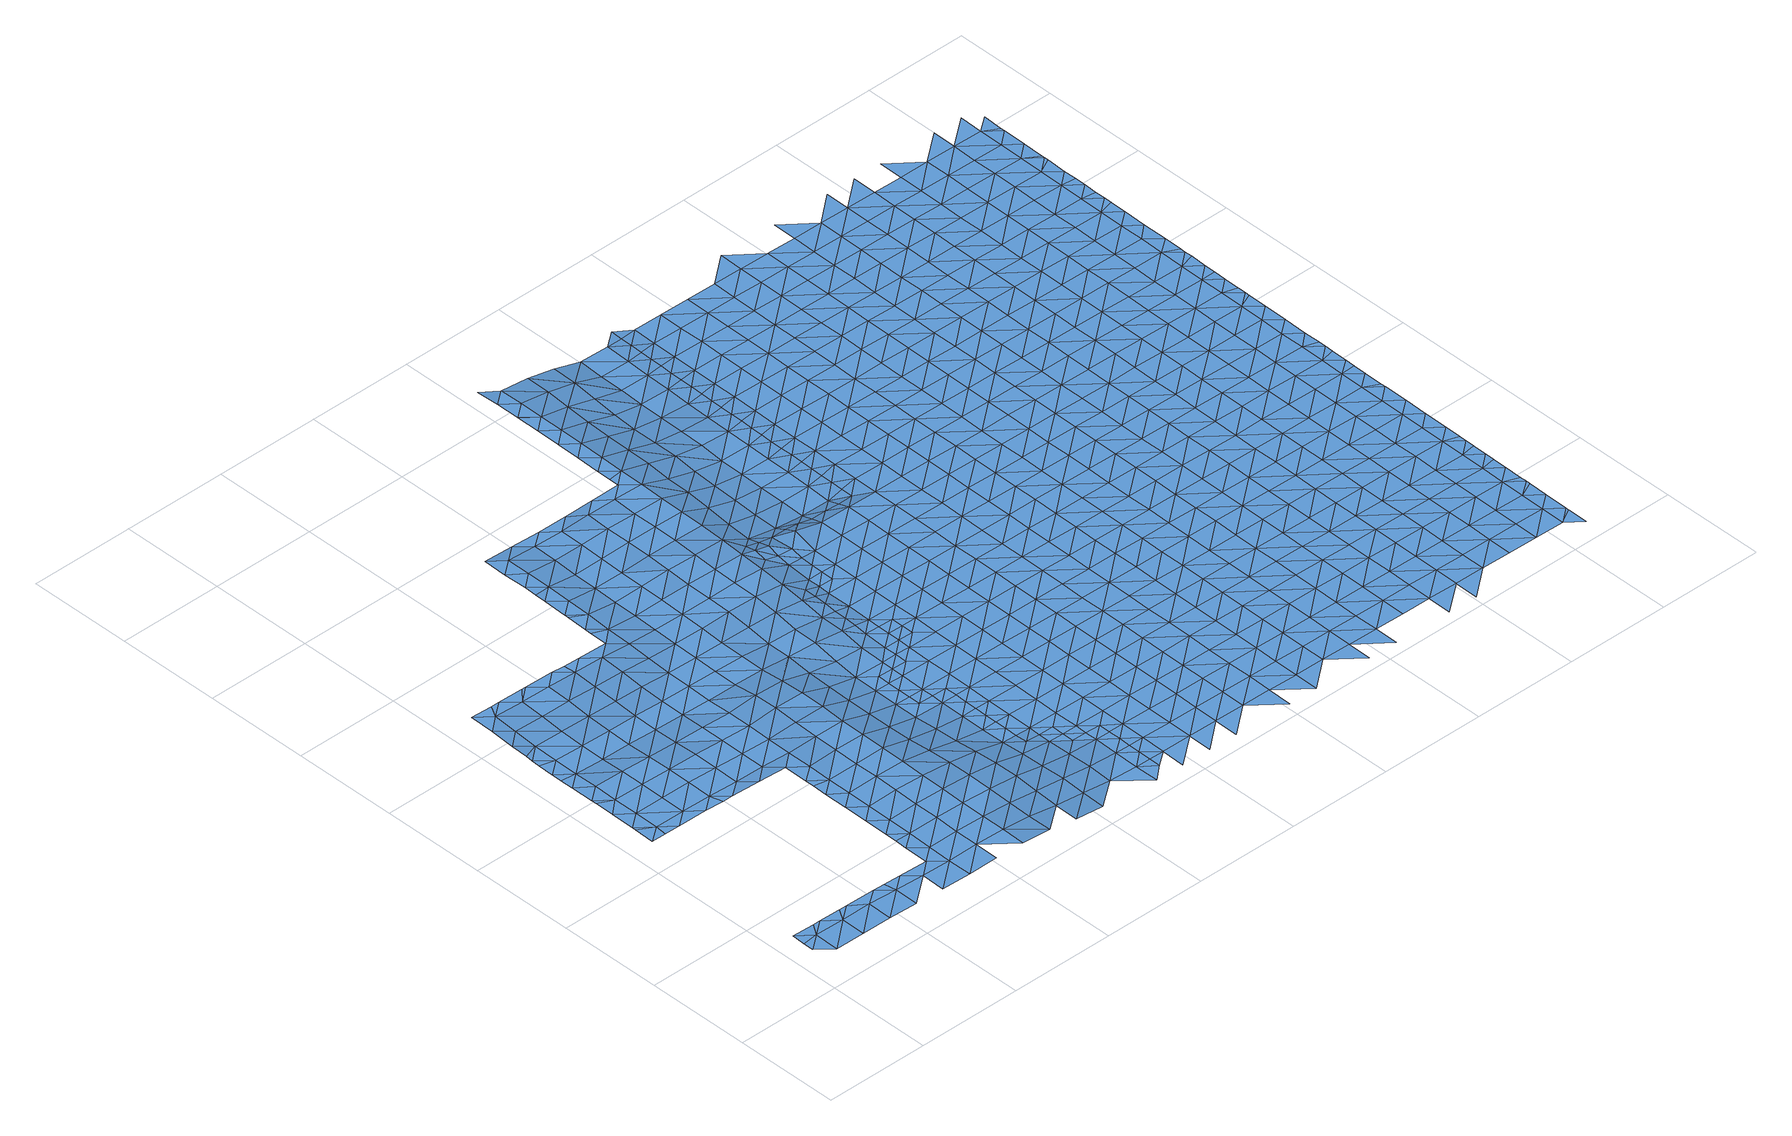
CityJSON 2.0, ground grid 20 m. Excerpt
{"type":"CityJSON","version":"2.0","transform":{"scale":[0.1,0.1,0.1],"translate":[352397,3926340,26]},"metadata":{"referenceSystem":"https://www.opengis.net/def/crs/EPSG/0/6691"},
"CityObjects":{
"waterbody1":{"type":"WaterBody","attributes":{"name":"8","class":"1140","function":"1","WaterBodyRiverFloodingRiskAttribute.description":"4","WaterBodyRiverFloodingRiskAttribute.rankOrg":"1","WaterBodyRiverFloodingRiskAttribute.adminType":"2","WaterBodyRiverFloodingRiskAttribute.scale":"L1"},"geometry":[{"type":"MultiSurface","lod":"1","boundaries":[[[0,1,2]],[[3,0,2]],[[1,0,4]],[[0,5,4]],[[5,0,6]],[[0,3,7]],[[0,7,6]],[[3,8,7]],[[6,7,9]],[[10,9,7]],[[7,8,11]],[[7,11,10]],[[8,12,11]],[[13,14,15]],[[14,13,16]],[[15,17,13]],[[11,18,10]],[[19,16,13]],[[20,16,19]],[[21,13,17]],[[22,23,24]],[[23,20,19]],[[22,20,23]],[[25,19,13]],[[11,12,26]],[[23,27,24]],[[11,26,18]],[[28,24,27]],[[12,29,26]],[[13,21,25]],[[30,31,28]],[[25,32,19]],[[31,30,33]],[[28,27,30]],[[18,26,34]],[[35,36,33]],[[30,35,33]],[[21,37,25]],[[23,19,38]],[[23,39,27]],[[35,40,36]],[[38,19,32]],[[40,41,42]],[[35,41,40]],[[42,41,43]],[[34,26,44]],[[39,23,38]],[[30,27,39]],[[26,29,45]],[[46,35,30]],[[47,25,37]],[[25,48,32]],[[26,45,44]],[[49,43,50]],[[47,48,25]],[[43,41,50]],[[51,46,30]],[[51,30,39]],[[52,47,37]],[[32,53,38]],[[49,54,55]],[[54,49,50]],[[41,35,46]],[[56,50,41]],[[38,57,39]],[[54,58,55]],[[46,56,41]],[[59,44,45]],[[53,57,38]],[[60,47,52]],[[61,62,45]],[[32,48,53]],[[51,39,57]],[[60,63,47]],[[54,50,64]],[[64,50,56]],[[47,65,48]],[[57,66,51]],[[58,54,67]],[[68,67,54]],[[51,69,46]],[[45,62,59]],[[61,70,62]],[[66,69,51]],[[71,56,46]],[[68,54,64]],[[62,72,59]],[[53,48,65]],[[69,71,46]],[[71,64,56]],[[47,63,65]],[[60,73,63]],[[74,59,72]],[[68,75,67]],[[74,76,77]],[[72,76,74]],[[70,78,62]],[[79,68,64]],[[77,76,80]],[[53,65,81]],[[57,53,82]],[[76,83,80]],[[82,84,57]],[[80,83,85]],[[86,65,63]],[[53,81,82]],[[79,64,71]],[[87,63,73]],[[66,57,84]],[[66,88,69]],[[79,89,68]],[[75,68,90]],[[70,91,78]],[[87,86,63]],[[84,88,66]],[[72,62,92]],[[93,81,65]],[[69,88,71]],[[94,85,83]],[[95,85,94]],[[90,68,89]],[[92,62,78]],[[86,93,65]],[[93,82,81]],[[76,72,96]],[[97,79,71]],[[73,98,87]],[[99,95,94]],[[100,95,99]],[[72,92,96]],[[101,94,83]],[[100,102,103]],[[83,76,104]],[[103,102,105]],[[106,89,79]],[[102,100,99]],[[71,88,107]],[[104,76,96]],[[104,101,83]],[[90,89,108]],[[109,98,105]],[[110,111,82]],[[98,112,87]],[[97,71,107]],[[97,106,79]],[[94,113,99]],[[87,114,86]],[[109,105,102]],[[82,93,110]],[[84,82,111]],[[101,113,94]],[[111,115,84]],[[78,116,117]],[[92,78,118]],[[92,119,96]],[[99,120,102]],[[86,121,93]],[[108,89,106]],[[88,84,115]],[[118,78,117]],[[98,109,112]],[[114,87,112]],[[121,110,93]],[[115,122,88]],[[96,123,104]],[[124,97,107]],[[107,88,122]],[[125,108,106]],[[120,126,102]],[[116,127,117]],[[92,118,119]],[[121,86,114]],[[99,113,120]],[[104,128,101]],[[109,102,126]],[[123,96,119]],[[123,128,104]],[[128,113,101]],[[129,114,112]],[[111,110,130]],[[124,131,97]],[[125,106,132]],[[107,122,124]],[[112,109,129]],[[110,121,130]],[[106,97,131]],[[129,109,126]],[[117,127,133]],[[118,117,134]],[[118,135,119]],[[128,136,113]],[[113,137,120]],[[138,122,115]],[[111,130,139]],[[132,106,131]],[[115,111,140]],[[134,117,133]],[[138,124,122]],[[141,114,129]],[[119,142,123]],[[111,139,140]],[[120,143,126]],[[121,114,144]],[[121,145,130]],[[137,113,136]],[[146,133,127]],[[118,134,135]],[[144,114,141]],[[144,145,121]],[[123,147,128]],[[130,145,139]],[[115,140,138]],[[124,148,131]],[[142,147,123]],[[132,131,149]],[[150,141,129]],[[119,135,142]],[[128,147,136]],[[120,137,143]],[[129,126,150]],[[151,149,131]],[[124,138,148]],[[150,126,143]],[[140,139,152]],[[134,133,153]],[[134,154,135]],[[141,155,144]],[[147,156,136]],[[150,155,141]],[[139,145,152]],[[153,133,146]],[[131,148,151]],[[156,157,136]],[[135,158,142]],[[137,136,157]],[[137,159,143]],[[144,160,145]],[[140,152,161]],[[138,140,162]],[[163,164,165]],[[163,149,164]],[[134,153,154]],[[149,151,164]],[[162,140,161]],[[166,167,146]],[[162,168,138]],[[168,151,148]],[[142,169,147]],[[144,155,170]],[[145,171,152]],[[148,138,168]],[[158,135,154]],[[158,169,142]],[[169,156,147]],[[172,173,174]],[[172,165,173]],[[137,157,159]],[[165,164,173]],[[144,170,160]],[[152,171,161]],[[150,143,175]],[[150,176,155]],[[168,177,151]],[[166,178,167]],[[179,174,173]],[[175,176,150]],[[171,145,160]],[[180,174,179]],[[143,159,175]],[[153,146,181]],[[153,182,154]],[[164,151,177]],[[156,183,157]],[[161,184,162]],[[181,146,167]],[[181,182,153]],[[185,186,187]],[[186,180,179]],[[185,180,186]],[[188,156,169]],[[154,189,158]],[[184,161,171]],[[170,155,190]],[[182,189,154]],[[164,177,191]],[[187,192,193]],[[173,164,194]],[[195,167,178]],[[190,155,176]],[[156,188,183]],[[187,186,192]],[[194,164,191]],[[158,196,169]],[[197,171,160]],[[198,186,179]],[[199,162,184]],[[159,157,200]],[[160,170,201]],[[202,203,193]],[[168,162,204]],[[168,205,177]],[[189,196,158]],[[179,173,198]],[[201,170,190]],[[169,196,188]],[[157,183,200]],[[204,162,199]],[[167,206,181]],[[193,192,202]],[[198,173,194]],[[207,184,171]],[[175,159,208]],[[177,205,191]],[[198,209,186]],[[186,210,192]],[[197,160,201]],[[202,211,203]],[[212,183,188]],[[207,199,184]],[[159,200,208]],[[205,168,204]],[[181,213,182]],[[214,190,176]],[[196,215,188]],[[209,210,186]],[[176,175,216]],[[217,194,191]],[[206,167,195]],[[192,210,202]],[[206,213,181]],[[215,212,188]],[[216,175,208]],[[207,171,197]],[[218,200,183]],[[182,219,189]],[[220,217,191]],[[220,191,205]],[[194,217,198]],[[207,221,199]],[[189,222,196]],[[213,219,182]],[[200,223,208]],[[214,176,216]],[[201,190,214]],[[224,197,201]],[[221,225,199]],[[202,226,211]],[[204,225,205]],[[227,228,196]],[[204,199,225]],[[196,228,215]],[[189,219,222]],[[229,230,208]],[[208,230,216]],[[198,231,209]],[[200,218,223]],[[196,222,227]],[[229,208,223]],[[202,210,226]],[[183,212,218]],[[232,233,195]],[[195,234,206]],[[228,235,215]],[[236,212,215]],[[201,214,224]],[[224,237,197]],[[197,238,207]],[[235,236,215]],[[205,239,220]],[[198,217,240]],[[241,242,216]],[[209,243,210]],[[241,216,230]],[[237,238,197]],[[206,244,213]],[[214,216,242]],[[245,222,219]],[[231,198,240]],[[231,243,209]],[[246,223,218]],[[247,205,225]],[[236,248,212]],[[213,249,219]],[[234,195,233]],[[210,243,226]],[[248,250,212]],[[212,250,218]],[[220,251,217]],[[211,226,252]],[[238,253,207]],[[254,245,219]],[[239,251,220]],[[255,225,221]],[[205,247,239]],[[214,256,224]],[[221,207,253]],[[213,244,249]],[[257,258,218]],[[219,249,254]],[[233,232,259]],[[254,260,245]],[[206,234,244]],[[218,250,257]],[[246,218,258]],[[256,237,224]],[[214,242,261]],[[262,234,233]],[[240,217,251]],[[263,262,233]],[[263,233,259]],[[252,226,264]],[[226,243,264]],[[242,265,261]],[[247,225,255]],[[266,249,244]],[[214,261,256]],[[267,244,234]],[[221,253,255]],[[268,239,247]],[[269,267,234]],[[256,270,237]],[[237,271,238]],[[272,243,231]],[[269,234,262]],[[240,251,273]],[[231,240,274]],[[264,275,252]],[[270,271,237]],[[265,276,261]],[[274,240,273]],[[274,272,231]],[[238,271,253]],[[277,247,255]],[[278,279,244]],[[243,272,264]],[[244,267,278]],[[266,244,279]],[[276,265,280]],[[276,281,261]],[[256,261,281]],[[247,277,268]],[[251,282,273]],[[251,239,282]],[[272,283,264]],[[270,256,284]],[[256,281,284]],[[239,268,282]],[[253,271,285]],[[255,253,286]],[[284,287,270]],[[275,264,283]],[[273,288,274]],[[287,289,270]],[[271,270,289]],[[290,291,281]],[[253,285,286]],[[292,268,277]],[[293,273,282]],[[277,255,294]],[[289,295,271]],[[284,281,291]],[[274,296,272]],[[295,297,271]],[[283,298,275]],[[294,255,286]],[[288,273,293]],[[285,271,297]],[[296,283,272]],[[299,282,268]],[[300,284,291]],[[301,286,285]],[[302,301,285]],[[290,303,291]],[[285,297,302]],[[296,274,288]],[[277,294,292]],[[303,304,291]],[[290,305,303]],[[300,291,304]],[[293,282,299]],[[268,292,299]],[[306,286,301]],[[286,307,294]],[[298,283,308]],[[309,292,294]],[[283,296,308]],[[310,311,293]],[[312,306,301]],[[307,309,294]],[[293,299,310]],[[288,293,311]],[[288,313,296]],[[308,314,298]],[[315,316,292]],[[307,286,306]],[[311,313,288]],[[292,309,315]],[[299,292,316]],[[296,313,308]],[[312,317,306]],[[318,309,307]],[[319,307,306]],[[313,320,308]],[[317,312,321]],[[317,319,306]],[[299,316,322]],[[323,318,307]],[[314,308,320]],[[310,299,324]],[[319,323,307]],[[310,325,311]],[[316,326,322]],[[324,299,322]],[[324,325,310]],[[323,327,318]],[[320,328,314]],[[311,329,313]],[[330,328,331]],[[330,314,328]],[[326,332,322]],[[313,329,320]],[[333,331,334]],[[331,328,334]],[[332,335,322]],[[311,325,329]],[[329,336,320]],[[337,333,334]],[[338,333,337]],[[339,335,332]],[[340,341,338]],[[337,340,338]],[[324,322,342]],[[324,343,325]],[[328,320,344]],[[328,345,334]],[[342,322,335]],[[344,320,336]],[[346,337,334]],[[340,347,341]],[[325,348,329]],[[349,347,350]],[[339,351,335]],[[349,341,347]],[[345,328,344]],[[324,342,343]],[[352,340,337]],[[329,353,336]],[[350,354,355]],[[350,347,354]],[[325,343,348]],[[334,345,346]],[[356,335,351]],[[357,347,340]],[[358,355,354]],[[359,355,358]],[[352,337,346]],[[352,357,340]],[[360,356,351]],[[329,348,353]],[[344,361,345]],[[342,335,362]],[[342,363,343]],[[344,336,361]],[[347,364,354]],[[362,335,356]],[[361,336,353]],[[365,346,345]],[[343,366,348]],[[354,364,358]],[[360,367,356]],[[363,366,343]],[[342,362,363]],[[368,345,361]],[[347,357,364]],[[348,369,353]],[[369,361,353]],[[352,346,365]],[[370,357,352]],[[345,368,365]],[[371,356,367]],[[372,358,364]],[[369,348,366]],[[362,373,363]],[[374,371,367]],[[362,356,373]],[[352,365,370]],[[373,356,371]],[[368,361,375]],[[363,376,366]],[[375,361,369]],[[377,357,370]],[[364,378,372]],[[375,379,368]],[[368,380,365]],[[364,357,378]],[[374,381,371]],[[379,380,368]],[[378,357,377]],[[363,373,376]],[[366,382,369]],[[383,384,371]],[[383,371,381]],[[373,371,384]],[[385,377,370]],[[386,366,376]],[[384,387,373]],[[370,365,385]],[[372,378,388]],[[387,389,373]],[[382,366,386]],[[382,390,369]],[[385,365,380]],[[376,373,389]],[[375,390,379]],[[375,369,390]],[[389,391,376]],[[391,392,376]],[[378,377,393]],[[386,376,392]],[[379,394,380]],[[393,377,385]],[[378,395,388]],[[396,397,386]],[[386,397,382]],[[386,392,396]],[[394,379,390]],[[378,393,398]],[[399,400,382]],[[399,382,397]],[[390,382,400]],[[401,380,394]],[[402,393,385]],[[378,398,395]],[[385,380,403]],[[404,405,390]],[[403,380,401]],[[403,402,385]],[[390,400,404]],[[394,390,405]],[[406,407,394]],[[406,394,405]],[[398,393,402]],[[401,394,407]],[[398,408,395]],[[409,410,401]],[[409,401,407]],[[403,401,410]],[[398,402,408]],[[410,411,403]],[[411,412,403]],[[402,403,412]],[[395,408,413]],[[412,414,402]],[[414,415,402]],[[408,402,415]],[[416,417,408]],[[416,408,415]],[[413,408,417]],[[418,419,413]],[[413,417,418]]]}]},
"waterbody2":{"type":"WaterBody","attributes":{"name":"8","class":"1140","function":"1","WaterBodyRiverFloodingRiskAttribute.description":"4","WaterBodyRiverFloodingRiskAttribute.rankOrg":"2","WaterBodyRiverFloodingRiskAttribute.adminType":"2","WaterBodyRiverFloodingRiskAttribute.scale":"L1"},"geometry":[{"type":"MultiSurface","lod":"1","boundaries":[[[227,420,228]],[[227,222,420]],[[229,421,230]],[[229,223,421]],[[222,245,420]],[[421,223,246]],[[420,422,228]],[[422,236,235]],[[235,228,422]],[[423,230,421]],[[241,230,423]],[[245,260,420]],[[246,258,421]],[[422,424,236]],[[242,241,265]],[[265,241,423]],[[248,424,250]],[[248,236,424]],[[249,266,254]],[[260,425,420]],[[420,426,422]],[[257,250,427]],[[260,254,428]],[[250,424,427]],[[258,257,427]],[[254,266,428]],[[429,430,421]],[[428,425,260]],[[431,262,263]],[[421,258,429]],[[422,426,424]],[[265,423,280]],[[263,259,431]],[[423,421,430]],[[266,279,428]],[[258,427,429]],[[420,425,426]],[[432,267,269]],[[424,433,427]],[[432,262,431]],[[269,262,432]],[[280,423,430]],[[434,435,431]],[[436,429,427]],[[437,428,279]],[[428,438,425]],[[278,267,439]],[[424,426,433]],[[267,432,439]],[[279,278,439]],[[440,280,430]],[[276,280,440]],[[431,435,432]],[[441,426,425]],[[442,427,433]],[[281,276,290]],[[437,279,439]],[[290,276,440]],[[429,443,430]],[[438,428,437]],[[436,427,442]],[[432,444,439]],[[445,433,426]],[[430,443,440]],[[300,446,284]],[[287,284,446]],[[441,425,438]],[[445,442,433]],[[444,432,435]],[[443,429,436]],[[289,287,446]],[[290,440,305]],[[439,447,437]],[[446,448,289]],[[449,305,440]],[[295,289,448]],[[445,426,441]],[[450,436,442]],[[451,439,444]],[[297,295,448]],[[300,304,446]],[[449,440,443]],[[312,301,302]],[[447,439,451]],[[438,437,447]],[[302,297,452]],[[297,448,452]],[[438,453,441]],[[450,442,445]],[[435,454,455]],[[435,456,444]],[[304,457,446]],[[458,443,436]],[[449,459,305]],[[312,302,452]],[[446,460,448]],[[303,305,459]],[[304,303,459]],[[453,438,447]],[[457,460,446]],[[461,445,441]],[[462,436,450]],[[444,463,451]],[[459,457,304]],[[453,464,441]],[[465,452,448]],[[443,466,449]],[[456,463,444]],[[435,455,456]],[[458,436,462]],[[318,315,309]],[[451,467,447]],[[449,466,459]],[[312,452,321]],[[445,468,450]],[[461,441,464]],[[465,448,460]],[[469,470,455]],[[443,458,466]],[[447,471,453]],[[315,318,472]],[[316,315,326]],[[321,452,465]],[[466,473,459]],[[459,474,457]],[[326,315,472]],[[467,451,463]],[[468,445,461]],[[455,475,456]],[[476,458,462]],[[318,327,472]],[[477,460,457]],[[462,450,478]],[[479,319,317]],[[470,475,455]],[[471,447,467]],[[479,321,465]],[[317,321,479]],[[472,332,326]],[[478,450,468]],[[327,332,472]],[[474,459,473]],[[474,477,457]],[[456,480,463]],[[464,453,481]],[[464,482,461]],[[483,465,460]],[[479,484,319]],[[481,453,471]],[[481,482,464]],[[323,319,484]],[[476,462,478]],[[476,485,458]],[[486,467,463]],[[327,323,484]],[[487,332,327]],[[484,487,327]],[[466,458,485]],[[465,488,479]],[[480,456,475]],[[480,486,463]],[[473,466,485]],[[489,471,467]],[[483,460,477]],[[483,488,465]],[[490,474,473]],[[468,461,491]],[[468,492,478]],[[479,493,484]],[[339,332,487]],[[491,492,468]],[[494,481,471]],[[461,482,491]],[[495,496,470]],[[470,497,475]],[[498,473,485]],[[499,477,474]],[[478,500,476]],[[496,497,470]],[[484,501,487]],[[489,467,486]],[[351,339,487]],[[502,480,475]],[[490,473,498]],[[503,482,481]],[[479,488,493]],[[476,504,485]],[[501,351,487]],[[477,505,483]],[[502,486,480]],[[494,471,489]],[[500,478,492]],[[499,474,490]],[[499,505,477]],[[501,484,493]],[[482,506,491]],[[485,507,498]],[[483,508,488]],[[503,481,494]],[[475,497,502]],[[504,476,500]],[[491,506,492]],[[498,509,490]],[[488,510,493]],[[360,351,501]],[[511,494,489]],[[496,512,497]],[[507,485,504]],[[482,503,506]],[[508,483,505]],[[492,513,500]],[[486,502,514]],[[489,486,511]],[[506,513,492]],[[490,515,499]],[[493,516,501]],[[367,360,501]],[[517,502,497]],[[486,514,511]],[[509,498,507]],[[496,518,512]],[[512,519,497]],[[510,488,508]],[[516,367,501]],[[519,517,497]],[[517,514,502]],[[503,494,520]],[[521,507,504]],[[520,494,511]],[[515,490,509]],[[505,499,515]],[[503,522,506]],[[523,500,513]],[[516,493,510]],[[520,522,503]],[[504,500,521]],[[521,500,523]],[[514,524,511]],[[508,505,525]],[[525,505,515]],[[526,510,508]],[[521,527,507]],[[374,367,516]],[[528,529,506]],[[530,519,512]],[[524,514,517]],[[509,507,527]],[[511,531,520]],[[528,506,522]],[[512,518,532]],[[526,516,510]],[[524,531,511]],[[509,533,515]],[[534,508,525]],[[513,506,529]],[[381,374,516]],[[523,513,529]],[[535,521,523]],[[526,508,534]],[[533,509,527]],[[520,536,522]],[[537,525,515]],[[538,381,516]],[[530,512,532]],[[530,539,519]],[[536,528,522]],[[540,520,531]],[[535,523,529]],[[517,519,539]],[[517,541,524]],[[542,515,533]],[[525,537,534]],[[538,516,526]],[[536,520,540]],[[527,521,543]],[[544,526,534]],[[543,521,535]],[[524,545,531]],[[515,542,537]],[[536,546,528]],[[538,547,381]],[[543,548,527]],[[537,544,534]],[[529,528,546]],[[383,381,547]],[[517,539,541]],[[548,549,527]],[[550,540,531]],[[384,383,547]],[[551,535,529]],[[552,538,526]],[[547,553,384]],[[533,527,549]],[[533,554,542]],[[544,552,526]],[[530,555,539]],[[387,384,553]],[[524,541,545]],[[554,537,542]],[[532,556,557]],[[558,529,546]],[[530,532,555]],[[389,387,553]],[[540,559,536]],[[535,560,543]],[[553,561,389]],[[555,532,557]],[[551,529,558]],[[391,389,561]],[[531,545,550]],[[392,391,561]],[[562,553,547]],[[533,549,554]],[[536,563,546]],[[564,544,537]],[[565,538,552]],[[543,566,548]],[[547,538,562]],[[396,567,397]],[[396,392,567]],[[540,550,559]],[[539,555,568]],[[535,551,560]],[[541,539,569]],[[392,561,567]],[[562,538,565]],[[548,570,549]],[[537,554,571]],[[569,539,568]],[[545,541,569]],[[572,550,545]],[[573,397,567]],[[399,397,573]],[[536,559,563]],[[564,537,571]],[[543,560,566]],[[569,572,545]],[[400,399,573]],[[561,553,574]],[[558,546,575]],[[574,553,562]],[[549,576,554]],[[577,567,561]],[[555,557,578]],[[552,544,579]],[[574,580,561]],[[555,581,568]],[[570,576,549]],[[550,582,559]],[[404,400,583]],[[557,584,578]],[[546,563,575]],[[548,566,570]],[[572,582,550]],[[400,573,583]],[[405,404,583]],[[544,564,579]],[[551,558,585]],[[551,586,560]],[[554,587,571]],[[565,552,588]],[[581,555,578]],[[585,558,575]],[[589,405,583]],[[406,405,589]],[[581,590,568]],[[588,591,565]],[[407,406,589]],[[577,592,567]],[[552,579,588]],[[561,580,577]],[[562,565,591]],[[563,559,593]],[[573,567,592]],[[586,551,585]],[[566,560,586]],[[594,570,566]],[[593,559,582]],[[595,407,589]],[[409,407,595]],[[569,568,596]],[[554,576,587]],[[410,409,595]],[[564,571,597]],[[564,598,579]],[[596,568,590]],[[572,569,596]],[[595,599,410]],[[574,562,600]],[[574,601,580]],[[602,603,563]],[[603,585,575]],[[583,573,604]],[[583,605,589]],[[602,563,593]],[[597,571,587]],[[411,410,599]],[[600,562,591]],[[606,576,570]],[[575,563,603]],[[604,573,592]],[[412,411,599]],[[607,588,579]],[[566,586,594]],[[608,595,589]],[[582,572,609]],[[599,610,412]],[[580,611,577]],[[581,612,590]],[[581,578,612]],[[598,564,597]],[[414,412,610]],[[572,596,609]],[[609,613,582]],[[601,574,600]],[[601,611,580]],[[603,614,585]],[[605,583,604]],[[415,414,610]],[[570,594,615]],[[612,578,616]],[[617,592,577]],[[618,599,595]],[[613,619,582]],[[619,602,593]],[[586,585,614]],[[587,576,606]],[[620,597,587]],[[612,621,590]],[[607,579,598]],[[622,415,610]],[[607,623,588]],[[416,415,622]],[[570,615,606]],[[593,582,619]],[[608,589,605]],[[417,416,622]],[[606,620,587]],[[621,624,590]],[[591,588,623]],[[591,625,600]],[[594,586,626]],[[627,419,418]],[[628,603,602]],[[626,586,614]],[[596,590,624]],[[594,629,615]],[[418,417,627]],[[617,577,611]],[[626,629,594]],[[417,622,627]],[[618,595,608]],[[600,625,601]],[[597,630,598]],[[631,622,610]],[[632,628,602]],[[604,592,633]],[[609,634,613]],[[610,599,635]],[[632,602,619]],[[636,630,597]],[[630,607,598]],[[609,596,634]],[[637,611,601]],[[636,597,620]],[[633,638,604]],[[591,623,625]],[[629,639,615]],[[635,599,618]],[[612,616,640]],[[641,621,612]],[[592,617,633]],[[625,637,601]],[[642,627,622]],[[628,643,603]],[[605,604,638]],[[596,624,634]],[[605,644,608]],[[606,615,639]],[[645,626,614]],[[634,646,613]],[[647,620,606]],[[614,603,643]],[[638,644,605]],[[644,618,608]],[[631,610,635]],[[619,613,646]],[[637,648,611]],[[641,612,640]],[[649,624,621]],[[650,647,606]],[[651,632,619]],[[641,652,621]],[[623,607,653]],[[650,606,639]],[[646,654,619]],[[653,607,630]],[[626,655,629]],[[642,622,631]],[[620,656,636]],[[617,611,657]],[[645,614,643]],[[645,655,626]],[[624,649,634]],[[625,623,658]],[[632,659,628]],[[633,617,657]],[[629,660,639]],[[635,618,661]],[[625,662,637]],[[611,648,657]],[[636,663,630]],[[649,621,652]],[[633,664,638]],[[623,653,658]],[[665,631,635]],[[659,643,628]],[[655,660,629]],[[634,666,646]],[[618,644,661]],[[619,654,651]],[[640,667,668]],[[656,620,647]],[[640,669,641]],[[663,653,630]],[[670,648,637]],[[671,644,638]],[[662,625,658]],[[639,672,650]],[[659,632,651]],[[633,657,664]],[[664,671,638]],[[666,634,649]],[[660,672,639]],[[646,673,654]],[[635,661,674]],[[663,636,656]],[[675,647,650]],[[670,637,662]],[[665,635,674]],[[669,640,668]],[[642,631,665]],[[652,641,669]],[[676,661,644]],[[645,643,677]],[[673,646,666]],[[672,675,650]],[[678,651,654]],[[665,679,642]],[[677,643,659]],[[669,680,652]],[[657,648,681]],[[682,656,647]],[[677,683,645]],[[645,684,655]],[[685,676,644]],[[676,674,661]],[[686,664,657]],[[680,687,652]],[[653,663,688]],[[685,644,671]],[[658,653,689]],[[658,690,662]],[[691,678,654]],[[648,670,681]],[[683,684,645]],[[692,666,649]],[[684,660,655]],[[651,678,659]],[[649,652,687]],[[689,653,688]],[[689,690,658]],[[654,673,691]],[[693,686,657]],[[693,657,681]],[[687,692,649]],[[662,694,670]],[[664,695,671]],[[666,692,673]],[[668,696,697]],[[682,647,675]],[[682,698,656]],[[660,699,672]],[[659,700,677]],[[695,685,671]],[[684,699,660]],[[665,674,701]],[[669,668,697]],[[663,656,698]],[[663,702,688]],[[670,703,681]],[[665,704,679]],[[669,705,680]],[[674,676,701]],[[706,675,672]],[[707,659,678]],[[698,702,663]],[[708,683,677]],[[702,689,688]],[[692,709,673]],[[673,710,691]],[[695,664,686]],[[662,690,694]],[[699,706,672]],[[709,710,673]],[[681,711,693]],[[700,708,677]],[[712,687,680]],[[695,713,685]],[[714,678,691]],[[665,701,704]],[[715,682,675]],[[669,697,705]],[[704,716,679]],[[659,707,700]],[[717,684,683]],[[676,685,713]],[[670,694,703]],[[712,692,687]],[[689,718,690]],[[719,701,676]],[[710,714,691]],[[720,680,705]],[[678,714,707]],[[721,699,684]],[[715,675,706]],[[711,681,703]],[[722,689,702]],[[723,719,676]],[[715,724,682]],[[725,709,692]],[[690,726,694]],[[727,704,701]],[[728,705,697]],[[686,693,729]],[[680,720,712]],[[717,683,708]],[[717,721,684]],[[676,713,723]],[[698,682,724]],[[718,689,722]],[[726,703,694]],[[729,693,711]],[[699,730,706]],[[700,707,731]],[[705,728,720]],[[695,686,732]],[[733,734,698]],[[735,708,700]],[[734,722,702]],[[692,712,725]],[[707,714,731]],[[690,718,726]],[[727,701,719]],[[706,736,715]],[[728,697,737]],[[727,738,704]],[[698,724,733]],[[686,729,732]],[[702,698,734]],[[713,739,723]],[[740,735,700]],[[741,712,720]],[[735,717,708]],[[713,695,739]],[[742,709,725]],[[730,736,706]],[[710,743,714]],[[716,704,738]],[[740,700,731]],[[744,718,722]],[[699,721,730]],[[710,709,743]],[[745,729,711]],[[746,703,726]],[[715,747,724]],[[738,748,716]],[[695,732,739]],[[734,744,722]],[[711,703,745]],[[712,741,725]],[[709,742,743]],[[736,747,715]],[[720,728,749]],[[717,750,721]],[[719,723,751]],[[703,746,745]],[[724,752,733]],[[753,742,725]],[[751,723,739]],[[731,714,754]],[[737,755,728]],[[720,749,741]],[[756,730,721]],[[754,714,743]],[[719,757,727]],[[752,734,733]],[[750,717,735]],[[741,753,725]],[[732,729,758]],[[759,718,744]],[[760,746,726]],[[732,761,739]],[[726,718,762]],[[727,757,738]],[[728,763,749]],[[729,745,758]],[[719,751,764]],[[765,736,730]],[[766,731,754]],[[752,724,747]],[[756,721,750]],[[762,718,759]],[[740,731,767]],[[740,768,735]],[[769,744,734]],[[756,765,730]],[[757,719,764]],[[770,745,746]],[[771,748,738]],[[767,731,766]],[[732,758,761]],[[768,750,735]],[[743,772,754]],[[773,747,736]],[[728,755,763]],[[757,771,738]],[[763,774,749]],[[775,769,734]],[[742,753,776]],[[743,742,772]],[[760,726,762]],[[760,770,746]],[[775,734,752]],[[751,739,777]],[[778,759,744]],[[765,773,736]],[[774,779,749]],[[779,753,741]],[[772,742,776]],[[780,764,751]],[[768,740,767]],[[739,761,777]],[[741,749,779]],[[758,745,770]],[[747,781,752]],[[782,751,777]],[[759,783,762]],[[766,754,784]],[[785,750,768]],[[778,744,769]],[[778,783,759]],[[754,772,784]],[[781,747,773]],[[766,786,767]],[[787,775,752]],[[756,750,788]],[[757,764,780]],[[776,753,789]],[[751,782,780]],[[763,790,774]],[[758,770,791]],[[761,758,792]],[[793,766,784]],[[763,755,790]],[[753,779,789]],[[750,785,788]],[[776,794,772]],[[760,762,783]],[[795,773,765]],[[796,752,781]],[[797,769,775]],[[765,756,798]],[[790,755,799]],[[771,757,800]],[[758,791,792]],[[800,757,780]],[[760,801,770]],[[768,767,786]],[[802,785,768]],[[777,761,803]],[[804,776,789]],[[772,794,784]],[[800,805,771]],[[766,793,786]],[[790,806,774]],[[787,752,796]],[[797,778,769]],[[756,788,798]],[[807,781,773]],[[803,761,792]],[[808,760,783]],[[809,789,779]],[[794,776,804]],[[810,793,784]],[[782,777,811]],[[795,765,798]],[[795,807,773]],[[802,768,786]],[[779,774,809]],[[812,788,785]],[[794,810,784]],[[801,760,808]],[[791,770,801]],[[775,787,797]],[[802,813,785]],[[799,814,790]],[[811,815,782]],[[816,783,778]],[[781,817,796]],[[818,799,819]],[[809,774,806]],[[777,803,811]],[[797,820,778]],[[821,800,780]],[[801,822,791]],[[813,812,785]],[[780,782,815]],[[799,818,814]],[[823,806,790]],[[820,816,778]],[[788,812,798]],[[810,824,793]],[[792,791,822]],[[825,808,783]],[[796,826,787]],[[804,789,827]],[[823,790,814]],[[828,794,804]],[[800,829,805]],[[817,781,807]],[[817,826,796]],[[826,797,787]],[[789,809,827]],[[798,830,795]],[[786,793,831]],[[803,792,832]],[[812,830,798]],[[806,833,809]],[[834,833,806]],[[834,806,823]],[[835,828,804]],[[828,810,794]],[[780,815,821]],[[792,822,832]],[[793,824,831]],[[804,827,835]],[[825,783,816]],[[802,786,836]],[[802,837,813]],[[838,839,803]],[[840,841,809]],[[839,815,811]],[[830,842,795]],[[809,841,827]],[[829,800,821]],[[795,843,807]],[[840,809,833]],[[844,805,829]],[[838,803,832]],[[797,845,820]],[[801,808,846]],[[836,786,831]],[[811,803,839]],[[842,843,795]],[[828,847,810]],[[846,808,825]],[[810,848,824]],[[841,849,827]],[[822,801,846]],[[807,843,817]],[[850,797,826]],[[813,851,812]],[[849,852,827]],[[853,832,822]],[[820,854,816]],[[835,827,852]],[[839,855,815]],[[824,848,831]],[[802,836,837]],[[854,825,816]],[[852,856,835]],[[857,853,822]],[[858,826,817]],[[853,838,832]],[[797,850,845]],[[812,859,830]],[[821,815,855]],[[857,822,846]],[[843,860,817]],[[835,861,828]],[[862,836,831]],[[851,813,837]],[[810,847,848]],[[835,856,861]],[[863,847,828]],[[820,845,854]],[[830,864,842]],[[865,828,861]],[[866,821,855]],[[825,867,846]],[[853,868,838]],[[838,869,839]],[[859,812,851]],[[859,864,830]],[[863,828,865]],[[864,843,842]],[[829,821,870]],[[862,831,848]],[[850,826,858]],[[871,837,836]],[[872,867,825]],[[817,860,858]],[[868,869,838]],[[850,873,845]],[[872,825,854]],[[870,821,866]],[[846,867,857]],[[847,874,848]],[[874,847,863]],[[871,851,837]],[[839,875,855]],[[876,836,862]],[[864,877,843]],[[878,829,870]],[[843,879,860]],[[857,880,853]],[[850,858,873]],[[848,881,862]],[[845,882,854]],[[883,866,855]],[[867,880,857]],[[871,836,876]],[[877,879,843]],[[848,874,881]],[[851,884,859]],[[885,868,853]],[[886,845,873]],[[875,839,869]],[[887,872,854]],[[881,888,862]],[[860,889,858]],[[862,888,876]],[[866,883,870]],[[882,845,886]],[[858,889,873]],[[890,869,868]],[[851,871,884]],[[884,891,859]],[[883,855,875]],[[859,892,864]],[[885,853,880]],[[893,894,876]],[[893,876,888]],[[872,895,867]],[[883,896,870]],[[889,860,879]],[[871,876,894]],[[887,854,882]],[[887,895,872]],[[897,877,864]],[[898,875,869]],[[896,899,870]],[[900,880,867]],[[890,868,885]],[[901,871,894]],[[892,859,891]],[[886,873,902]],[[884,871,903]],[[904,879,877]],[[871,901,903]],[[905,885,880]],[[873,889,902]],[[898,869,890]],[[884,906,891]],[[907,906,884]],[[907,884,903]],[[898,908,875]],[[897,864,892]],[[882,886,909]],[[879,904,889]],[[883,875,908]],[[906,910,891]],[[867,895,900]],[[911,890,885]],[[886,902,909]],[[883,912,896]],[[904,877,897]],[[887,882,913]],[[892,891,914]],[[905,880,900]],[[905,911,885]],[[891,910,914]],[[913,882,909]],[[889,915,902]],[[883,908,912]],[[916,892,914]],[[895,887,917]],[[897,892,916]],[[918,900,895]],[[919,889,904]],[[920,909,902]],[[921,908,898]],[[917,887,913]],[[922,904,897]],[[923,896,912]],[[898,890,921]],[[915,920,902]],[[889,919,915]],[[897,916,922]],[[900,924,905]],[[890,911,921]],[[895,917,918]],[[921,925,908]],[[904,926,919]],[[927,904,922]],[[920,928,909]],[[928,917,913]],[[929,911,905]],[[904,927,926]],[[913,909,928]],[[900,918,924]],[[924,929,905]],[[912,908,930]],[[919,931,915]],[[932,919,926]],[[931,919,932]],[[930,908,925]],[[933,921,911]],[[931,934,915]],[[929,935,911]],[[923,912,936]],[[915,937,920]],[[935,933,911]],[[936,912,930]],[[938,923,936]],[[915,934,937]],[[939,925,921]],[[917,928,940]],[[918,917,941]],[[942,928,920]],[[943,942,920]],[[941,917,940]],[[920,937,943]],[[924,944,929]],[[942,945,928]],[[924,918,944]],[[946,940,928]],[[945,946,928]],[[939,921,933]],[[930,925,939]],[[918,941,944]],[[947,935,929]],[[930,948,936]],[[949,940,946]],[[947,933,935]],[[950,948,930]],[[941,940,949]],[[950,930,939]],[[929,944,951]],[[941,952,944]],[[947,929,951]],[[953,939,933]],[[941,949,952]],[[952,954,944]],[[954,955,944]],[[956,936,948]],[[951,944,955]],[[953,933,947]],[[939,957,950]],[[951,958,947]],[[951,955,959]],[[957,939,953]],[[950,960,948]],[[951,959,958]],[[957,960,950]],[[947,958,961]],[[953,947,962]],[[947,961,962]],[[960,963,948]],[[964,957,953]],[[965,953,962]],[[963,966,948]],[[953,965,964]],[[967,968,957]],[[967,957,964]],[[960,957,968]],[[960,969,963]],[[960,968,969]],[[970,971,963]],[[970,963,969]]]}]}
},
"vertices":[
[34,78,45],[5,75,45],[5,55,45],[33,31,45],[6,101,45],[48,100,45],[63,100,45],[90,77,45],[90,30,45],[104,99,45],[119,99,45],[147,76,46],[146,29,46],[40,447,46],[12,464,46],[11,425,46],[12,471,46],[38,424,46],[176,98,45],[41,493,46],[13,517,46],[68,424,46],[13,554,46],[41,540,46],[13,563,46],[97,446,46],[204,75,44],[42,586,46],[14,609,45],[203,29,44],[43,632,44],[15,635,44],[97,493,46],[15,656,44],[200,98,44],[44,678,44],[15,685,45],[125,423,46],[98,539,46],[99,585,45],[16,702,45],[44,725,45],[16,715,46],[16,748,47],[233,97,43],[261,74,42],[100,677,43],[153,445,46],[154,492,47],[17,794,50],[45,771,48],[100,631,43],[161,422,45],[155,538,46],[46,817,51],[18,841,51],[101,724,45],[156,584,44],[59,840,50],[289,96,42],[181,422,45],[260,28,42],[317,73,41],[210,444,45],[102,770,48],[211,491,45],[156,630,42],[75,840,50],[103,816,50],[157,676,42],[317,27,41],[158,723,44],[318,119,41],[238,421,43],[290,143,42],[124,839,50],[319,165,42],[291,166,42],[374,72,43],[159,769,48],[291,189,42],[212,537,45],[212,583,43],[320,211,42],[213,629,41],[292,235,42],[267,490,43],[267,444,43],[214,676,41],[159,815,50],[131,839,50],[373,26,43],[375,118,42],[268,536,43],[320,258,42],[292,281,42],[376,164,43],[215,768,46],[295,420,41],[321,304,42],[293,328,41],[377,257,44],[322,350,41],[294,356,41],[376,211,43],[294,374,41],[216,814,48],[215,722,43],[188,838,49],[323,396,41],[269,582,42],[270,628,40],[323,443,41],[378,303,44],[324,489,41],[271,675,40],[430,25,43],[431,71,43],[432,117,42],[432,163,42],[379,349,43],[325,535,41],[271,721,42],[433,210,43],[272,767,45],[214,837,48],[379,395,44],[487,24,39],[434,256,43],[380,442,44],[326,581,40],[273,813,47],[245,837,47],[487,70,39],[488,116,39],[489,162,40],[435,302,44],[435,348,44],[328,720,40],[326,627,39],[327,674,39],[381,488,45],[490,209,40],[436,394,44],[382,534,47],[382,580,45],[544,69,30],[491,255,38],[329,766,42],[302,836,46],[437,441,44],[330,812,44],[383,627,39],[545,115,32],[546,162,34],[438,487,46],[491,301,36],[492,347,31],[546,208,34],[493,394,28],[439,579,44],[384,673,39],[385,719,39],[302,869,47],[330,859,46],[302,882,48],[543,23,30],[601,68,24],[385,765,40],[547,254,30],[438,533,47],[440,626,38],[303,921,49],[331,905,49],[303,928,49],[494,440,27],[494,486,28],[386,811,41],[600,22,24],[332,951,49],[304,975,49],[602,114,26],[602,161,24],[549,346,21],[441,672,38],[304,996,50],[333,997,50],[305,1021,50],[548,300,24],[603,207,21],[495,532,28],[387,858,42],[333,1043,50],[305,1067,49],[388,904,42],[658,67,18],[604,253,17],[497,625,33],[389,950,43],[441,718,39],[550,393,17],[496,578,29],[334,1090,49],[306,1113,49],[442,764,41],[443,810,42],[658,113,20],[497,671,33],[550,439,16],[389,996,44],[390,1042,46],[363,1112,47],[605,345,16],[659,160,18],[552,531,16],[605,299,16],[551,485,16],[444,903,44],[606,392,16],[660,206,16],[444,857,43],[498,717,39],[632,229,18],[578,415,17],[553,577,21],[499,763,43],[391,1089,46],[632,253,16],[633,276,16],[579,438,16],[579,461,16],[446,995,45],[714,20,16],[714,66,16],[715,113,16],[633,299,16],[633,322,16],[553,624,31],[554,670,31],[500,856,44],[445,949,44],[579,485,16],[580,508,16],[447,1042,45],[716,159,16],[660,229,16],[607,415,16],[500,809,43],[634,345,16],[688,182,16],[634,368,16],[501,902,46],[420,1111,46],[555,716,38],[688,205,16],[556,762,42],[609,577,18],[635,391,16],[635,414,16],[742,43,16],[689,229,16],[609,530,16],[743,89,16],[743,66,16],[448,1088,45],[608,507,16],[716,182,16],[744,135,16],[557,855,44],[743,112,16],[610,623,25],[611,669,25],[503,1041,47],[502,948,47],[503,994,47],[476,1110,46],[637,530,16],[556,809,43],[744,158,16],[745,181,16],[637,507,16],[637,553,16],[558,901,46],[504,1087,48],[638,599,17],[612,715,32],[612,761,37],[638,622,21],[559,993,48],[639,645,21],[666,553,16],[666,576,16],[614,854,43],[559,947,48],[613,808,41],[639,669,21],[560,1040,47],[640,692,24],[533,1109,48],[615,900,45],[666,599,16],[640,738,24],[640,715,24],[694,575,16],[695,598,16],[694,552,16],[669,760,16],[670,807,18],[561,1086,49],[642,830,30],[615,946,47],[616,992,48],[669,737,16],[617,1039,47],[590,1109,49],[642,853,36],[643,876,30],[697,760,16],[670,830,23],[698,783,16],[618,1085,48],[697,737,16],[671,899,17],[698,806,17],[672,945,19],[673,992,24],[671,876,23],[699,829,22],[618,1131,49],[674,1038,28],[590,1128,49],[590,1155,49],[699,876,18],[591,1201,49],[619,1177,49],[728,898,7],[674,1084,29],[620,1224,49],[592,1247,49],[728,875,18],[621,1270,49],[593,1293,49],[729,944,7],[730,991,9],[675,1130,33],[676,1176,33],[677,1223,33],[621,1316,49],[730,1037,11],[593,1338,49],[593,1340,49],[756,875,15],[677,1269,35],[731,1083,13],[622,1362,49],[594,1386,48],[785,897,2],[678,1315,38],[623,1408,47],[595,1432,45],[784,874,9],[732,1129,17],[786,943,3],[786,990,4],[679,1361,41],[733,1222,16],[787,1036,4],[813,874,9],[733,1175,16],[788,1082,4],[734,1268,19],[841,896,2],[680,1408,41],[842,943,3],[841,873,9],[789,1128,8],[843,989,4],[735,1314,24],[736,1360,29],[789,1175,9],[790,1221,9],[869,873,9],[845,1081,4],[870,896,9],[870,919,9],[791,1267,9],[844,1035,4],[871,942,9],[736,1407,30],[871,965,9],[845,1127,6],[871,988,10],[872,1011,10],[792,1313,10],[846,1174,6],[793,1406,13],[872,1035,10],[872,1058,10],[792,1359,11],[873,1081,10],[873,1104,11],[847,1220,6],[848,1312,10],[848,1266,8],[874,1127,11],[874,1150,11],[874,1173,11],[875,1196,11],[849,1358,11],[875,1219,11],[876,1242,12],[876,1266,12],[876,1289,12],[850,1405,12],[877,1312,13],[877,1335,13],[877,1358,14],[878,1381,14],[878,1404,14],[879,1427,14],
[661,252,16],[607,438,16],[661,298,16],[608,484,16],[662,345,16],[717,251,16],[718,297,16],[663,391,16],[717,205,16],[664,437,16],[664,483,16],[771,65,16],[772,112,16],[719,344,16],[770,19,16],[828,64,16],[720,436,16],[773,204,16],[774,250,16],[773,158,16],[665,529,16],[775,296,16],[720,390,16],[721,482,16],[829,111,16],[776,343,16],[667,622,16],[830,203,16],[668,668,16],[722,528,16],[776,389,16],[829,157,16],[668,714,16],[831,249,16],[827,18,16],[884,64,16],[885,110,16],[723,621,16],[778,481,16],[723,575,16],[724,667,16],[832,342,16],[777,435,16],[886,156,16],[832,296,16],[725,713,16],[779,528,16],[887,202,16],[833,388,16],[884,17,16],[941,63,16],[888,248,16],[671,853,29],[779,574,16],[780,620,16],[942,109,16],[835,480,16],[781,666,16],[834,434,16],[726,760,16],[943,155,16],[888,295,16],[889,341,16],[782,712,16],[727,806,16],[835,527,16],[943,201,16],[727,852,29],[782,759,16],[944,247,16],[837,619,16],[890,387,16],[891,433,16],[783,805,16],[945,294,16],[997,15,16],[998,62,16],[999,108,16],[836,573,16],[838,665,16],[891,479,16],[784,851,16],[999,154,16],[946,340,16],[892,526,16],[838,711,16],[947,386,16],[893,572,16],[839,758,16],[894,618,16],[840,804,16],[1001,247,16],[1055,61,16],[947,432,16],[1000,200,16],[894,664,16],[841,850,16],[1056,153,16],[1054,14,16],[1055,107,16],[1002,293,16],[949,525,16],[1002,339,16],[948,479,16],[1057,199,16],[895,711,16],[897,803,16],[950,571,16],[1003,385,16],[1004,431,16],[1112,106,16],[1058,246,16],[1111,60,16],[950,617,16],[896,757,16],[1005,478,16],[1059,338,16],[952,710,16],[897,849,16],[1113,152,16],[1058,292,16],[1114,198,16],[951,663,16],[1006,524,16],[953,756,16],[1114,245,16],[1060,384,16],[898,895,16],[1006,570,16],[1007,616,16],[1115,291,16],[1061,477,16],[953,802,16],[899,942,16],[1008,662,16],[1169,105,16],[1167,13,16],[1168,59,16],[1061,430,16],[1116,337,16],[1062,523,16],[900,988,16],[955,894,16],[1117,383,16],[1009,755,16],[954,848,16],[1063,569,16],[900,1034,16],[1170,151,16],[1170,197,16],[1064,615,16],[1009,709,16],[1171,244,16],[901,1080,16],[956,941,16],[1117,430,16],[1065,662,16],[957,1033,16],[1225,58,16],[1010,801,16],[956,987,16],[1225,104,16],[1172,290,16],[902,1126,16],[1224,12,16],[1118,476,16],[1119,522,16],[1065,708,16],[1011,847,16],[903,1173,16],[1226,150,16],[1012,894,16],[958,1079,16],[1173,336,16],[1120,568,16],[904,1219,16],[1227,197,16],[1066,754,16],[1067,800,16],[904,1265,16],[1012,940,16],[1013,986,16],[1173,382,16],[1174,429,16],[959,1126,16],[959,1172,16],[1121,661,16],[1068,846,16],[960,1218,16],[1228,243,16],[905,1311,16],[1014,1032,16],[1282,103,16],[1229,289,16],[1175,475,16],[1120,614,16],[1281,57,16],[1015,1078,16],[961,1264,16],[1229,335,16],[1122,707,16],[1283,149,16],[906,1358,16],[1068,893,16],[1284,196,16],[1069,939,16],[1176,521,16],[907,1404,16],[1231,428,16],[1176,567,16],[1123,799,16],[962,1357,16],[1230,381,16],[1015,1125,16],[1284,242,16],[962,1310,16],[1123,753,16],[1070,985,16],[1016,1171,16],[1177,613,16],[1338,56,16],[1339,102,16],[963,1403,16],[1232,474,16],[1017,1217,16],[1232,520,16],[1285,288,16],[1179,706,16],[1071,1031,16],[1340,195,16],[1178,660,16],[1287,380,16],[1340,148,16],[1124,845,16],[1286,334,16],[1233,566,16],[1179,752,16],[1071,1077,16],[1125,892,16],[1288,427,16],[1234,612,16],[1018,1263,16],[1126,938,16],[1180,798,16],[1072,1124,16],[1019,1356,16],[1341,241,16],[1337,10,16],[1395,55,16],[1396,101,16],[1127,984,16],[1073,1170,16],[1235,659,16],[1342,287,16],[1018,1309,16],[1235,705,16],[1074,1262,16],[1288,473,16],[1343,380,16],[1020,1402,16],[1396,148,16],[1127,1030,16],[1236,751,16],[1289,519,16],[1290,565,16],[1074,1216,16],[1129,1123,16],[1397,194,16],[1181,845,16],[1182,891,16],[1182,937,16],[1343,333,16],[1398,240,16],[1128,1077,16],[1183,983,16],[1130,1169,16],[1394,9,16],[1452,54,16],[1237,797,16],[1291,612,16],[1345,472,16],[1075,1309,16],[1238,844,16],[1184,1029,16],[1076,1355,16],[1452,100,16],[1291,658,16],[1344,426,16],[1346,518,16],[1399,286,16],[1399,332,16],[1185,1076,16],[1454,193,16],[1130,1215,16],[1400,379,16],[1292,704,16],[1077,1401,16],[1347,564,16],[1239,936,16],[1132,1308,16],[1453,147,16],[1347,611,16],[1238,890,16],[1131,1261,16],[1293,750,16],[1455,239,16],[1240,982,16],[1133,1354,16],[1509,99,16],[1186,1122,16],[1348,657,16],[1401,425,16],[1186,1168,16],[1294,796,16],[1294,843,16],[1402,517,16],[1349,703,16],[1508,53,16],[1133,1400,16],[1187,1214,16],[1402,471,16],[1511,192,16],[1455,285,16],[1456,331,16],[1295,889,16],[1241,1075,16],[1241,1028,16],[1350,749,16],[1134,1446,16],[1510,146,16],[1403,563,16],[1188,1260,16],[1350,795,16],[1511,238,16],[1457,378,16],[1565,52,16],[1404,610,16],[1189,1353,16],[1242,1121,16],[1296,935,16],[1297,1028,16],[1243,1167,16],[1297,981,16],[1566,99,16],[1189,1307,16],[1405,656,16],[1458,424,16],[1458,470,16],[1459,516,16],[1352,888,16],[1298,1074,16],[1190,1399,16],[1513,331,16],[1406,702,16],[1567,145,16],[1351,842,16],[1512,284,16],[1244,1213,16],[1353,934,16],[1567,191,16],[1245,1306,16],[1406,748,16],[1245,1260,16],[1353,980,16],[1514,377,16],[1460,563,16],[1515,469,16],[1408,841,16],[1461,609,16],[1568,237,16],[1622,98,16],[1299,1120,16],[1300,1166,16],[1514,423,16],[1570,330,16],[1462,701,16],[1407,795,16],[1409,887,16],[1461,655,16],[1622,51,16],[1246,1352,16],[1355,1073,16],[1516,515,16],[1300,1212,16],[1569,283,16],[1247,1398,16],[1623,144,16],[1463,747,16],[1354,1027,16],[1624,190,16],[1570,376,16],[1301,1259,16],[1517,608,16],[1517,562,16],[1650,74,16],[1302,1305,16],[1410,979,16],[1464,794,16],[1650,67,16],[1650,28,16],[1409,933,16],[1303,1351,16],[1356,1119,16],[1651,120,16],[1571,422,16],[1411,1026,16],[1465,840,16],[1625,236,16],[1626,329,16],[1304,1397,16],[1518,654,16],[1572,468,16],[1356,1165,16],[1652,166,16],[1652,158,16],[1626,282,16],[1573,514,16],[1573,561,16],[1357,1211,16],[1358,1258,16],[1652,179,16],[1653,213,16],[1519,700,16],[1520,746,16],[1248,1444,16],[1466,932,16],[1412,1072,16],[1627,375,16],[1628,421,16],[1653,240,16],[1465,886,16],[1574,607,16],[1654,259,16],[1413,1164,16],[1467,978,16],[1359,1304,16],[1654,286,16],[1412,1118,16],[1521,839,16],[1575,653,16],[1520,793,16],[1654,305,16],[1629,467,16],[1655,351,16],[1576,699,16],[1655,319,16],[1359,1350,16],[1468,1071,16],[1414,1211,16],[1415,1257,16],[1360,1396,16],[1630,560,16],[1468,1025,16],[1522,885,16],[1656,398,16],[1415,1303,16],[1629,514,16],[1576,746,16],[1361,1443,16],[1577,792,16],[1469,1117,16],[1657,444,16],[1524,978,16],[1416,1349,16],[1631,606,16],[1470,1163,16],[1523,931,16],[1524,1024,16],[1657,490,16],[1578,838,16],[1471,1210,16],[1632,652,16],[1632,698,16],[1657,500,16],[1658,536,16],[1525,1070,16],[1417,1395,16],[1633,745,16],[1471,1256,16],[1418,1442,16],[1526,1116,16],[1658,561,16],[1579,884,16],[1659,582,16],[1634,791,16],[1527,1162,16],[1660,629,16],[1659,612,16],[1472,1302,16],[1579,930,16],[1660,643,16],[1527,1209,16],[1473,1348,16],[1580,977,16],[1660,675,16],[1635,883,16],[1661,721,16],[1581,1023,16],[1582,1069,16],[1635,837,16],[1636,929,16],[1528,1255,16],[1662,767,16],[1474,1394,16],[1583,1115,16],[1529,1301,16],[1663,813,16],[1662,803,16],[1637,976,16],[1583,1161,16],[1530,1347,16],[1663,860,16],[1663,829,16],[1585,1254,16],[1664,883,16],[1584,1208,16],[1530,1394,16],[1664,906,16],[1474,1441,16],[1586,1300,16],[1638,1022,16],[1638,1068,16],[1665,952,16],[1665,937,16],[1639,1114,16],[1665,962,16],[1666,998,16],[1641,1207,16],[1587,1393,16],[1666,1045,16],[1586,1346,16],[1640,1161,16],[1667,1091,16],[1642,1253,16],[1668,1122,16],[1668,1137,16],[1588,1439,16],[1642,1299,16],[1669,1183,16],[1668,1157,16],[1643,1345,16],[1669,1204,16],[1669,1229,16],[1644,1392,16],[1670,1276,16],[1670,1267,16],[1645,1438,16],[1670,1282,16],[1671,1322,16],[1672,1368,16],[1672,1376,16],[1673,1414,16]
]}
